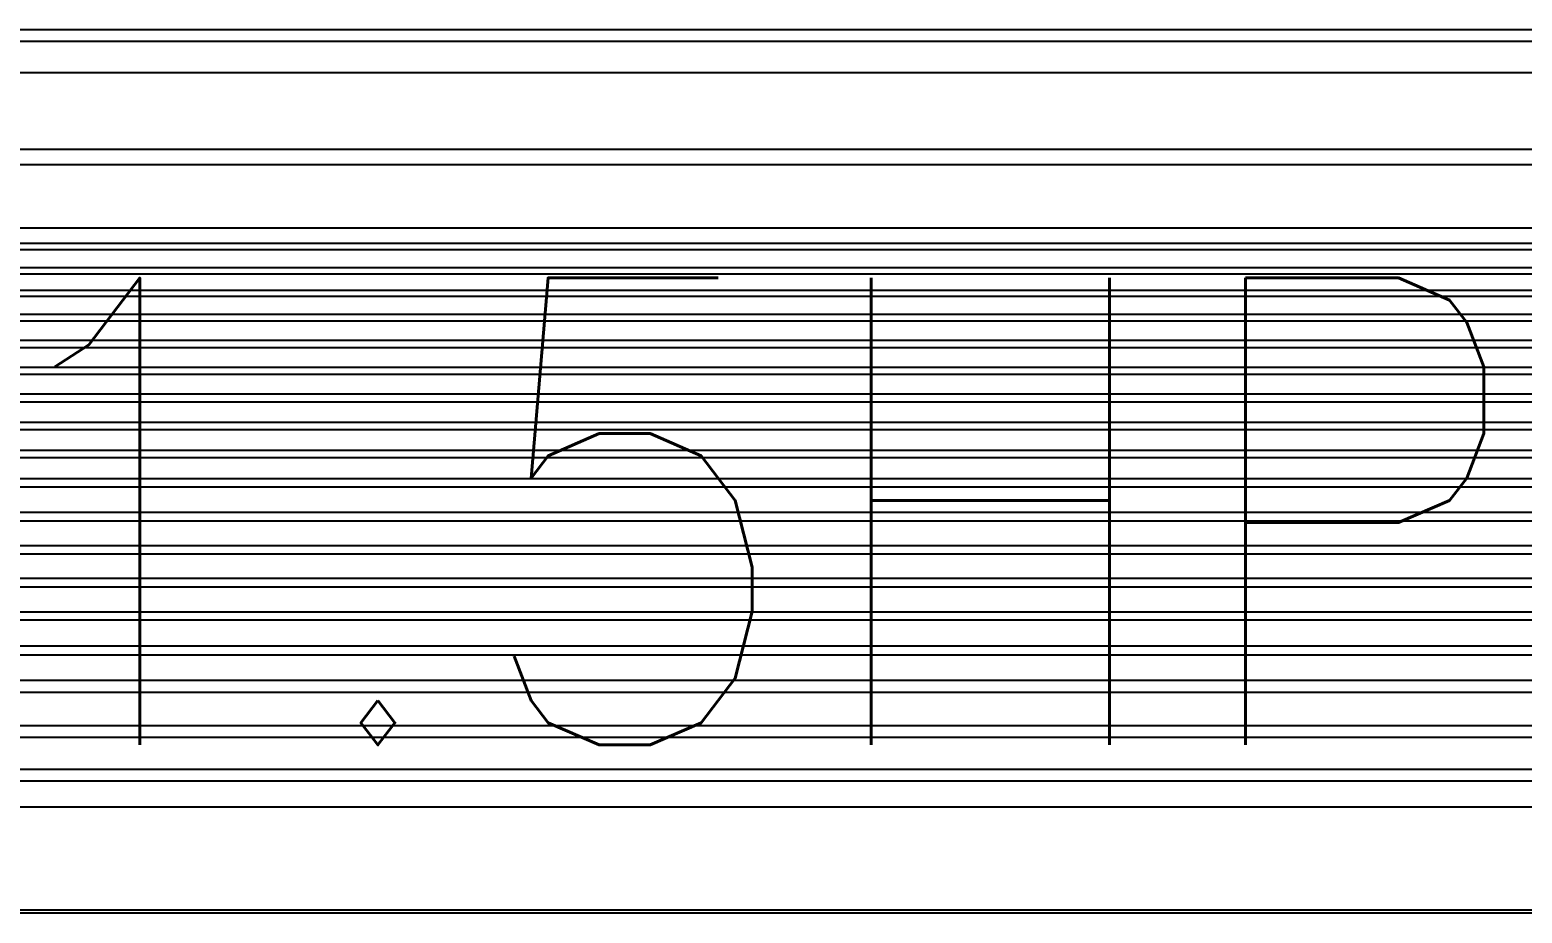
# Model space of a CAD drawing. Header units: inches. Extents: x -86408137 to 595769, y 1041006 to 3160331.
# Drawn here: x 405478 to 406879, y 1067790 to 1068619 of the extents above; entities that cross this region are included whole.
import ezdxf

# ---------------------------------------------------------------- set-up
doc = ezdxf.new("R2010")
doc.units = ezdxf.units.IN
doc.header["$MEASUREMENT"] = 0
doc.layers.add('Edges', color=7, linetype='Continuous')
doc.layers.add('partition', color=8, linetype='Continuous')
doc.styles.add('LAILA', font='romans.shx', dxfattribs={"width": 0.85, "height": 350})

# ---------------------------------------------------------------- blocks, each defined once
blk = doc.blocks.new('air con')
at = {"layer": 'Edges'}
for p, q in [((71.402, 41.898), (152.402, 41.898)), ((71.402, 41.095), (152.402, 41.095)), ((71.402, 39.122), (152.402, 39.122)), ((152.402, 38.724), (71.402, 38.724)), ((152.402, 37.092), (71.402, 37.092)), ((152.402, 36.701), (71.402, 36.701)), ((152.402, 36.542), (71.402, 36.542)), ((152.402, 36.078), (71.402, 36.078)), ((152.402, 35.914), (71.402, 35.914)), ((152.402, 35.493), (71.402, 35.493)), ((152.402, 35.34), (71.402, 35.34)), ((152.402, 34.877), (71.402, 34.877)), ((152.402, 34.709), (71.402, 34.709)), ((152.402, 34.207), (71.402, 34.207)), ((152.402, 34.022), (71.402, 34.022)), ((152.402, 33.51), (71.402, 33.51)), ((152.402, 33.335), (71.402, 33.335)), ((152.402, 32.826), (71.402, 32.826)), ((152.402, 32.625), (71.402, 32.625)), ((152.402, 32.098), (71.402, 32.098)), ((152.402, 31.911), (71.402, 31.911)), ((152.402, 31.378), (71.402, 31.378)), ((152.402, 31.189), (71.402, 31.189)), ((152.402, 30.654), (71.402, 30.654)), ((152.402, 30.439), (71.402, 30.439)), ((152.402, 29.791), (71.402, 29.791)), ((152.402, 29.562), (71.402, 29.562)), ((152.402, 28.935), (71.402, 28.935)), ((152.402, 28.714), (71.402, 28.714)), ((152.402, 28.092), (71.402, 28.092)), ((152.402, 27.871), (71.402, 27.871)), ((152.402, 27.226), (71.402, 27.226)), ((152.402, 27.024), (71.402, 27.024)), ((152.402, 26.349), (71.402, 26.349)), ((152.402, 26.117), (71.402, 26.117)), ((152.402, 25.469), (71.402, 25.469)), ((152.402, 25.162), (71.402, 25.162)), ((152.402, 24.304), (71.402, 24.304)), ((152.402, 24.002), (71.402, 24.002)), ((152.402, 23.184), (71.402, 23.184)), ((152.402, 22.883), (71.402, 22.883)), ((152.402, 22.213), (71.402, 22.213)), ((152.402, 19.568), (71.402, 19.568)), ((152.402, 19.493), (71.402, 19.493))]:
    blk.add_line(p, q, dxfattribs=at)
blk = doc.blocks.new('1.5HP AIR CONDITION')
at = {"xscale": 36.51607049631966, "yscale": 36.51607049631966, "zscale": 36.51607049631966}
blk.add_blockref('air con', (-4086.2, -544), dxfattribs=at)
at = {"insert": (-704.8, 763.8), "char_height": 438.25, "width": 4290.862, "attachment_point": 1, "style": 'LAILA'}
blk.add_mtext('1.5HP', dxfattribs=at)

msp = doc.modelspace()

# ---------------------------------------------------------------- linework, layer by layer
at = {"layer": 'partition'}
msp.add_line((408222.7, 1068619.1), (403497.7, 1068619.1), dxfattribs=at)

# ---------------------------------------------------------------- block references
msp.add_blockref('1.5HP AIR CONDITION', (406110.4, 1067622.4))

doc.saveas('drawing.dxf')
